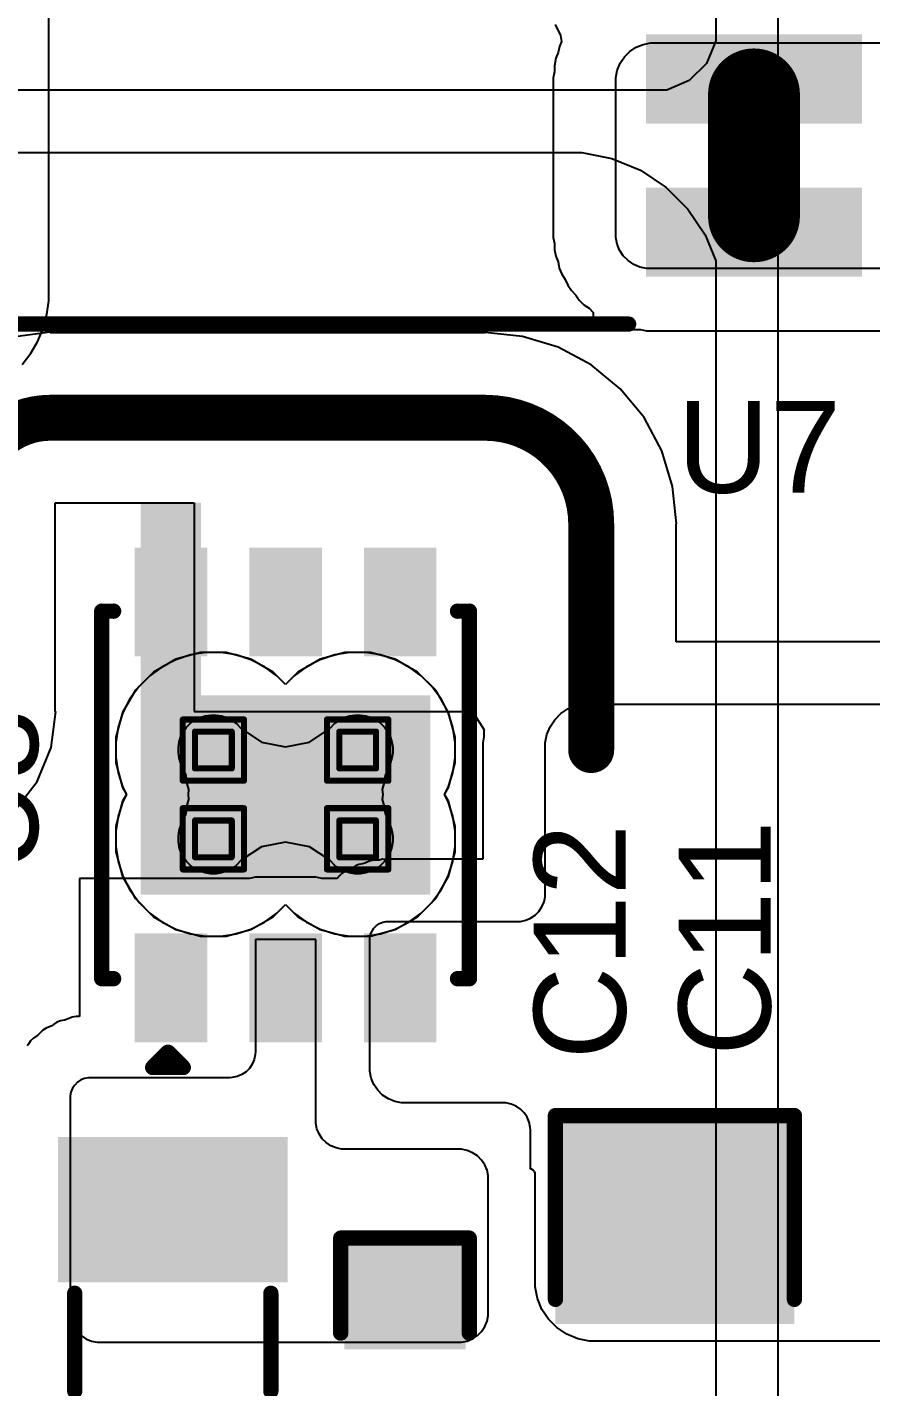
# Model space of a CAD drawing. Header units: inches. Extents: x -5 to 230, y -4 to 159.
# Drawn here: x 70.43 to 77.43, y 37.67 to 48.95 of the extents above; entities that cross this region are included whole.
import ezdxf

# ---------------------------------------------------------------- set-up
doc = ezdxf.new("R2010")
doc.units = ezdxf.units.IN
for name, color, linetype in [('Bottom Layer', 5, 'Continuous'), ('Drill Drawing', 1, 'Continuous'), ('Layer 1', 16, 'Continuous'), ('Layer 2', 76, 'Continuous'), ('Top Layer', 1, 'Continuous'), ('Top Overlay', 2, 'Continuous'), ('Top Paste', 8, 'Continuous'), ('Top Solder', 216, 'Continuous'), ('Via Holes', 16, 'Continuous')]:
    doc.layers.add(name, color=color, linetype=linetype)
doc.styles.add('Arial', font='', dxfattribs={"height": 0.2})
doc.styles.get('Arial').set_extended_font_data('Arial')

# ---------------------------------------------------------------- blocks, each defined once
blk = doc.blocks.new('SOIC_16_300____37')
at = {"layer": 'Top Layer'}
for points in [[(-5.7, 4.745), (-4.05, 4.745), (-4.05, 4.145), (-5.7, 4.145)], [(4.05, 4.745), (5.7, 4.745), (5.7, 4.145), (4.05, 4.145)], [(-5.7, 3.475), (-4.05, 3.475), (-4.05, 2.875), (-5.7, 2.875)], [(4.05, 3.475), (5.7, 3.475), (5.7, 2.875), (4.05, 2.875)], [(-5.7, 2.205), (-4.05, 2.205), (-4.05, 1.605), (-5.7, 1.605)], [(4.05, 2.205), (5.7, 2.205), (5.7, 1.605), (4.05, 1.605)], [(-5.7, 0.935), (-4.05, 0.935), (-4.05, 0.335), (-5.7, 0.335)], [(4.05, 0.935), (5.7, 0.935), (5.7, 0.335), (4.05, 0.335)], [(-5.7, -0.335), (-4.05, -0.335), (-4.05, -0.935), (-5.7, -0.935)], [(4.05, -0.335), (5.7, -0.335), (5.7, -0.935), (4.05, -0.935)], [(-5.7, -1.605), (-4.05, -1.605), (-4.05, -2.205), (-5.7, -2.205)], [(4.05, -1.605), (5.7, -1.605), (5.7, -2.205), (4.05, -2.205)], [(-5.7, -2.875), (-4.05, -2.875), (-4.05, -3.475), (-5.7, -3.475)], [(4.05, -2.875), (5.7, -2.875), (5.7, -3.475), (4.05, -3.475)], [(-5.7, -4.145), (-4.05, -4.145), (-4.05, -4.745), (-5.7, -4.745)], [(4.05, -4.145), (5.7, -4.145), (5.7, -4.745), (4.05, -4.745)]]:
    blk.add_hatch(color=1, dxfattribs=at).paths.add_polyline_path(points)
at = {"layer": 'Top Overlay'}
blk.add_hatch(color=2, dxfattribs=at).paths.add_polyline_path([(-3.962, 4.115), (-3.607, 4.115), (-3.607, 4.775), (-3.962, 4.775)])
at = {"layer": 'Top Paste'}
for points in [[(-5.7, 4.745), (-4.05, 4.745), (-4.05, 4.145), (-5.7, 4.145)], [(4.05, 4.745), (5.7, 4.745), (5.7, 4.145), (4.05, 4.145)], [(-5.7, 3.475), (-4.05, 3.475), (-4.05, 2.875), (-5.7, 2.875)], [(4.05, 3.475), (5.7, 3.475), (5.7, 2.875), (4.05, 2.875)], [(-5.7, 2.205), (-4.05, 2.205), (-4.05, 1.605), (-5.7, 1.605)], [(4.05, 2.205), (5.7, 2.205), (5.7, 1.605), (4.05, 1.605)], [(-5.7, 0.935), (-4.05, 0.935), (-4.05, 0.335), (-5.7, 0.335)], [(4.05, 0.935), (5.7, 0.935), (5.7, 0.335), (4.05, 0.335)], [(-5.7, -0.335), (-4.05, -0.335), (-4.05, -0.935), (-5.7, -0.935)], [(4.05, -0.335), (5.7, -0.335), (5.7, -0.935), (4.05, -0.935)], [(-5.7, -1.605), (-4.05, -1.605), (-4.05, -2.205), (-5.7, -2.205)], [(4.05, -1.605), (5.7, -1.605), (5.7, -2.205), (4.05, -2.205)], [(-5.7, -2.875), (-4.05, -2.875), (-4.05, -3.475), (-5.7, -3.475)], [(4.05, -2.875), (5.7, -2.875), (5.7, -3.475), (4.05, -3.475)], [(-5.7, -4.145), (-4.05, -4.145), (-4.05, -4.745), (-5.7, -4.745)], [(4.05, -4.145), (5.7, -4.145), (5.7, -4.745), (4.05, -4.745)]]:
    blk.add_hatch(color=8, dxfattribs=at).paths.add_polyline_path(points)
at = {"layer": 'Top Solder'}
for points in [[(-5.77, 4.815), (-3.98, 4.815), (-3.98, 4.075), (-5.77, 4.075)], [(3.98, 4.815), (5.77, 4.815), (5.77, 4.075), (3.98, 4.075)], [(-5.77, 3.545), (-3.98, 3.545), (-3.98, 2.805), (-5.77, 2.805)], [(3.98, 3.545), (5.77, 3.545), (5.77, 2.805), (3.98, 2.805)], [(-5.77, 2.275), (-3.98, 2.275), (-3.98, 1.535), (-5.77, 1.535)], [(3.98, 2.275), (5.77, 2.275), (5.77, 1.535), (3.98, 1.535)], [(-5.77, 1.005), (-3.98, 1.005), (-3.98, 0.265), (-5.77, 0.265)], [(3.98, 1.005), (5.77, 1.005), (5.77, 0.265), (3.98, 0.265)], [(-5.77, -0.265), (-3.98, -0.265), (-3.98, -1.005), (-5.77, -1.005)], [(3.98, -0.265), (5.77, -0.265), (5.77, -1.005), (3.98, -1.005)], [(-5.77, -1.535), (-3.98, -1.535), (-3.98, -2.275), (-5.77, -2.275)], [(3.98, -1.535), (5.77, -1.535), (5.77, -2.275), (3.98, -2.275)], [(-5.77, -2.805), (-3.98, -2.805), (-3.98, -3.545), (-5.77, -3.545)], [(3.98, -2.805), (5.77, -2.805), (5.77, -3.545), (3.98, -3.545)], [(-5.77, -4.075), (-3.98, -4.075), (-3.98, -4.815), (-5.77, -4.815)], [(3.98, -4.075), (5.77, -4.075), (5.77, -4.815), (3.98, -4.815)]]:
    blk.add_hatch(color=216, dxfattribs=at).paths.add_polyline_path(points)
at = {"layer": 'Top Overlay'}
for points, const_width in [([(-3.607, 5.207), (3.835, 5.207)], 0.127), ([(-6.002, 4.597), (-5.875, 4.47)], 0.2), ([(-6.002, 4.343), (-6.002, 4.597)], 0.2), ([(-6.002, 4.343), (-5.875, 4.47)], 0.2), ([(-3.607, -5.207), (3.835, -5.207)], 0.127)]:
    blk.add_lwpolyline(points, dxfattribs=dict(at, const_width=const_width))
for points, const_width in [([(-3.639, 5.207, 1), (-3.575, 5.207, 1)], 0.0635), ([(3.804, 5.207, 1), (3.867, 5.207, 1)], 0.0635), ([(-6.052, 4.597, 1), (-5.952, 4.597, 1)], 0.1), ([(-6.052, 4.597, 1), (-5.952, 4.597, 1)], 0.1), ([(-5.925, 4.47, 1), (-5.825, 4.47, 1)], 0.1), ([(-5.925, 4.47, 1), (-5.825, 4.47, 1)], 0.1), ([(-6.052, 4.343, 1), (-5.952, 4.343, 1)], 0.1), ([(-6.052, 4.343, 1), (-5.952, 4.343, 1)], 0.1), ([(-3.639, -5.207, 1), (-3.575, -5.207, 1)], 0.0635), ([(3.804, -5.207, 1), (3.867, -5.207, 1)], 0.0635)]:
    blk.add_lwpolyline(points, format="xyb", close=True, dxfattribs=dict(at, const_width=const_width))
blk = doc.blocks.new('DFN_6_3_3__72')
at = {"layer": 'Top Layer'}
for points in [[(-1.2, 1.2), (-1.2, 0.7), (-2, 0.7), (-2, 1.2)], [(0.775, 1.15), (0.775, -1.15), (-0.775, -1.15), (-0.775, 1.15)], [(2, 1.2), (2, 0.7), (1.2, 0.7), (1.2, 1.2)], [(-1.2, 0.25), (-1.2, -0.25), (-2, -0.25), (-2, 0.25)], [(2, 0.25), (2, -0.25), (1.2, -0.25), (1.2, 0.25)], [(-1.2, -0.7), (-1.2, -1.2), (-2, -1.2), (-2, -0.7)], [(2, -0.7), (2, -1.2), (1.2, -1.2), (1.2, -0.7)]]:
    blk.add_hatch(color=1, dxfattribs=at).paths.add_polyline_path(points)
at = {"layer": 'Top Paste'}
for points in [[(-1.2, 1.2), (-1.2, 0.7), (-2, 0.7), (-2, 1.2)], [(0.775, 1.15), (0.775, -1.15), (-0.775, -1.15), (-0.775, 1.15)], [(2, 1.2), (2, 0.7), (1.2, 0.7), (1.2, 1.2)], [(-1.2, 0.25), (-1.2, -0.25), (-2, -0.25), (-2, 0.25)], [(2, 0.25), (2, -0.25), (1.2, -0.25), (1.2, 0.25)], [(-1.2, -0.7), (-1.2, -1.2), (-2, -1.2), (-2, -0.7)], [(2, -0.7), (2, -1.2), (1.2, -1.2), (1.2, -0.7)]]:
    blk.add_hatch(color=8, dxfattribs=at).paths.add_polyline_path(points)
at = {"layer": 'Top Solder'}
for points in [[(-1.149, 1.251), (-1.149, 0.649), (-2.051, 0.649), (-2.051, 1.251)], [(2.051, 1.251), (2.051, 0.649), (1.149, 0.649), (1.149, 1.251)], [(0.826, 1.201), (0.826, -1.201), (-0.826, -1.201), (-0.826, 1.201)], [(-1.149, 0.301), (-1.149, -0.301), (-2.051, -0.301), (-2.051, 0.301)], [(2.051, 0.301), (2.051, -0.301), (1.149, -0.301), (1.149, 0.301)], [(-1.149, -0.649), (-1.149, -1.251), (-2.051, -1.251), (-2.051, -0.649)], [(2.051, -0.649), (2.051, -1.251), (1.149, -1.251), (1.149, -0.649)]]:
    blk.add_hatch(color=216, dxfattribs=at).paths.add_polyline_path(points)
at = {"layer": 'Top Overlay', "const_width": 0.127}
for points in [[(-1.524, 1.524), (-1.524, 1.426)], [(-1.524, 1.524), (0.381, 1.524)], [(0.254, 1.524), (1.524, 1.524)], [(1.524, 1.524), (1.524, 1.426)], [(-2.26, 1.102), (-2.26, 0.848)], [(-2.26, 1.102), (-2.133, 0.975)], [(-2.133, 0.975), (-2.26, 0.848)], [(-1.524, -1.426), (-1.524, -1.524)], [(-1.524, -1.524), (1.524, -1.524)], [(1.524, -1.426), (1.524, -1.524)]]:
    blk.add_lwpolyline(points, dxfattribs=at)
at = {"layer": 'Top Overlay', "const_width": 0.0635}
for points in [[(-1.556, 1.524, 1), (-1.492, 1.524, 1)], [(-1.556, 1.524, 1), (-1.492, 1.524, 1)], [(0.222, 1.524, 1), (0.286, 1.524, 1)], [(0.349, 1.524, 1), (0.413, 1.524, 1)], [(1.492, 1.524, 1), (1.556, 1.524, 1)], [(1.492, 1.524, 1), (1.556, 1.524, 1)], [(-1.556, 1.426, 1), (-1.492, 1.426, 1)], [(1.492, 1.426, 1), (1.556, 1.426, 1)], [(-2.292, 1.102, 1), (-2.229, 1.102, 1)], [(-2.292, 1.102, 1), (-2.229, 1.102, 1)], [(-2.165, 0.975, 1), (-2.102, 0.975, 1)], [(-2.165, 0.975, 1), (-2.102, 0.975, 1)], [(-2.292, 0.848, 1), (-2.229, 0.848, 1)], [(-2.292, 0.848, 1), (-2.229, 0.848, 1)], [(-1.556, -1.426, 1), (-1.492, -1.426, 1)], [(-1.556, -1.524, 1), (-1.492, -1.524, 1)], [(-1.556, -1.524, 1), (-1.492, -1.524, 1)], [(1.492, -1.426, 1), (1.556, -1.426, 1)], [(1.492, -1.524, 1), (1.556, -1.524, 1)], [(1.492, -1.524, 1), (1.556, -1.524, 1)]]:
    blk.add_lwpolyline(points, format="xyb", close=True, dxfattribs=at)
blk = doc.blocks.new('F____0805_192')
at = {"layer": 'Top Layer'}
for points in [[(-0.6, -0.85), (-1.6, -0.85), (-1.6, 0.85), (-0.6, 0.85)], [(1.6, -0.85), (0.6, -0.85), (0.6, 0.85), (1.6, 0.85)]]:
    blk.add_hatch(color=1, dxfattribs=at).paths.add_polyline_path(points)
at = {"layer": 'Top Paste'}
for points in [[(-0.6, -0.85), (-1.6, -0.85), (-1.6, 0.85), (-0.6, 0.85)], [(1.6, -0.85), (0.6, -0.85), (0.6, 0.85), (1.6, 0.85)]]:
    blk.add_hatch(color=8, dxfattribs=at).paths.add_polyline_path(points)
at = {"layer": 'Top Solder'}
for points in [[(-0.498, -0.952), (-1.702, -0.952), (-1.702, 0.952), (-0.498, 0.952)], [(1.702, -0.952), (0.498, -0.952), (0.498, 0.952), (1.702, 0.952)]]:
    blk.add_hatch(color=216, dxfattribs=at).paths.add_polyline_path(points)
at = {"layer": 'Top Overlay', "const_width": 0.127}
for points in [[(0.406, 0.813), (-0.406, 0.813)], [(0.406, -0.813), (-0.406, -0.813)]]:
    blk.add_lwpolyline(points, dxfattribs=at)
at = {"layer": 'Top Overlay', "const_width": 0.0635}
for points in [[(-0.438, 0.813, 1), (-0.375, 0.813, 1)], [(0.375, 0.813, 1), (0.438, 0.813, 1)], [(-0.438, -0.813, 1), (-0.375, -0.813, 1)], [(0.375, -0.813, 1), (0.438, -0.813, 1)]]:
    blk.add_lwpolyline(points, format="xyb", close=True, dxfattribs=at)
blk = doc.blocks.new('C___0603_251')
at = {"layer": 'Top Layer'}
for points in [[(-0.381, 0.445), (-0.381, -0.445), (-1.143, -0.445), (-1.143, 0.445)], [(1.143, 0.445), (1.143, -0.445), (0.381, -0.445), (0.381, 0.445)]]:
    blk.add_hatch(color=1, dxfattribs=at).paths.add_polyline_path(points)
at = {"layer": 'Top Paste'}
for points in [[(-0.381, 0.445), (-0.381, -0.445), (-1.143, -0.445), (-1.143, 0.445)], [(1.143, 0.445), (1.143, -0.445), (0.381, -0.445), (0.381, 0.445)]]:
    blk.add_hatch(color=8, dxfattribs=at).paths.add_polyline_path(points)
at = {"layer": 'Top Solder'}
for points in [[(-0.321, 0.504), (-0.321, -0.504), (-1.203, -0.504), (-1.203, 0.504)], [(1.203, 0.504), (1.203, -0.504), (0.321, -0.504), (0.321, 0.504)]]:
    blk.add_hatch(color=216, dxfattribs=at).paths.add_polyline_path(points)
at = {"layer": 'Top Overlay', "const_width": 0.127}
for points in [[(-1.245, 0.533), (-1.245, -0.533)], [(-1.245, 0.533), (-0.457, 0.533)], [(0.457, 0.533), (1.245, 0.533)], [(1.245, 0.533), (1.245, -0.533)], [(-1.245, -0.533), (-0.457, -0.533)], [(0.457, -0.533), (1.245, -0.533)]]:
    blk.add_lwpolyline(points, dxfattribs=at)
at = {"layer": 'Top Overlay', "const_width": 0.0635}
for points in [[(-1.276, 0.533, 1), (-1.213, 0.533, 1)], [(-1.276, 0.533, 1), (-1.213, 0.533, 1)], [(-0.489, 0.533, 1), (-0.425, 0.533, 1)], [(0.425, 0.533, 1), (0.489, 0.533, 1)], [(1.213, 0.533, 1), (1.276, 0.533, 1)], [(1.213, 0.533, 1), (1.276, 0.533, 1)], [(-1.276, -0.533, 1), (-1.213, -0.533, 1)], [(-1.276, -0.533, 1), (-1.213, -0.533, 1)], [(-0.489, -0.533, 1), (-0.425, -0.533, 1)], [(0.425, -0.533, 1), (0.489, -0.533, 1)], [(1.213, -0.533, 1), (1.276, -0.533, 1)], [(1.213, -0.533, 1), (1.276, -0.533, 1)]]:
    blk.add_lwpolyline(points, format="xyb", close=True, dxfattribs=at)
blk = doc.blocks.new('C___1206_252')
at = {"layer": 'Top Layer'}
for points in [[(-2.032, 0.889), (-0.508, 0.889), (-0.508, -0.889), (-2.032, -0.889)], [(0.508, 0.889), (2.032, 0.889), (2.032, -0.889), (0.508, -0.889)]]:
    blk.add_hatch(color=1, dxfattribs=at).paths.add_polyline_path(points)
at = {"layer": 'Top Paste'}
for points in [[(-2.032, 0.889), (-0.508, 0.889), (-0.508, -0.889), (-2.032, -0.889)], [(0.508, 0.889), (2.032, 0.889), (2.032, -0.889), (0.508, -0.889)]]:
    blk.add_hatch(color=8, dxfattribs=at).paths.add_polyline_path(points)
at = {"layer": 'Top Solder'}
for points in [[(-2.1336, 0.9906), (-0.4064, 0.9906), (-0.4064, -0.9906), (-2.1336, -0.9906)], [(0.4064, 0.9906), (2.1336, 0.9906), (2.1336, -0.9906), (0.4064, -0.9906)]]:
    blk.add_hatch(color=216, dxfattribs=at).paths.add_polyline_path(points)
at = {"layer": 'Top Overlay', "const_width": 0.127}
for points in [[(-2.1336, 0.9906), (-2.1336, -0.9906)], [(-2.1336, 0.9906), (-0.6096, 0.9906)], [(0.6096, 0.9906), (2.1336, 0.9906)], [(2.1336, 0.9906), (2.1336, -0.9906)], [(-2.1336, -0.9906), (-0.6096, -0.9906)], [(0.6096, -0.9906), (2.1336, -0.9906)]]:
    blk.add_lwpolyline(points, dxfattribs=at)
at = {"layer": 'Top Overlay', "const_width": 0.0635}
for points in [[(-2.16535, 0.9906, 1), (-2.10185, 0.9906, 1)], [(-2.16535, 0.9906, 1), (-2.10185, 0.9906, 1)], [(-0.64135, 0.9906, 1), (-0.57785, 0.9906, 1)], [(0.57785, 0.9906, 1), (0.64135, 0.9906, 1)], [(2.10185, 0.9906, 1), (2.16535, 0.9906, 1)], [(2.10185, 0.9906, 1), (2.16535, 0.9906, 1)], [(-2.16535, -0.9906, 1), (-2.10185, -0.9906, 1)], [(-2.16535, -0.9906, 1), (-2.10185, -0.9906, 1)], [(-0.64135, -0.9906, 1), (-0.57785, -0.9906, 1)], [(0.57785, -0.9906, 1), (0.64135, -0.9906, 1)], [(2.10185, -0.9906, 1), (2.16535, -0.9906, 1)], [(2.10185, -0.9906, 1), (2.16535, -0.9906, 1)]]:
    blk.add_lwpolyline(points, format="xyb", close=True, dxfattribs=at)

msp = doc.modelspace()

# ---------------------------------------------------------------- hatches: boundary and pattern name
at = {"layer": 'Bottom Layer'}
h = msp.add_hatch(color=5, dxfattribs=at)
edge = h.paths.add_edge_path()
edge.add_arc((71.975, 42.951), 0.3, 0, 360)
h = msp.add_hatch(color=5, dxfattribs=at)
edge = h.paths.add_edge_path()
edge.add_arc((73.172, 42.951), 0.3, 0, 360)
h = msp.add_hatch(color=5, dxfattribs=at)
edge = h.paths.add_edge_path()
edge.add_arc((71.975, 42.215), 0.3, 0, 360)
h = msp.add_hatch(color=5, dxfattribs=at)
edge = h.paths.add_edge_path()
edge.add_arc((73.172, 42.215), 0.3, 0, 360)
at = {"layer": 'Layer 1'}
h = msp.add_hatch(color=16, dxfattribs=at)
edge = h.paths.add_edge_path()
edge.add_arc((71.975, 42.951), 0.3, 0, 360)
h = msp.add_hatch(color=16, dxfattribs=at)
edge = h.paths.add_edge_path()
edge.add_arc((73.172, 42.951), 0.3, 0, 360)
h = msp.add_hatch(color=16, dxfattribs=at)
edge = h.paths.add_edge_path()
edge.add_arc((71.975, 42.215), 0.3, 0, 360)
h = msp.add_hatch(color=16, dxfattribs=at)
edge = h.paths.add_edge_path()
edge.add_arc((73.172, 42.215), 0.3, 0, 360)
at = {"layer": 'Layer 2'}
h = msp.add_hatch(color=76, dxfattribs=at)
edge = h.paths.add_edge_path()
edge.add_arc((71.975, 42.951), 0.3, 0, 360)
h = msp.add_hatch(color=76, dxfattribs=at)
edge = h.paths.add_edge_path()
edge.add_arc((73.172, 42.951), 0.3, 0, 360)
h = msp.add_hatch(color=76, dxfattribs=at)
edge = h.paths.add_edge_path()
edge.add_arc((71.975, 42.215), 0.3, 0, 360)
h = msp.add_hatch(color=76, dxfattribs=at)
edge = h.paths.add_edge_path()
edge.add_arc((73.172, 42.215), 0.3, 0, 360)
at = {"layer": 'Top Layer'}
for points in [[(71.374, 43.271), (71.874, 43.271), (71.874, 45.002), (71.374, 45.002)], [(71.436, 42.951), (71.808, 42.951), (71.808, 44.179), (71.436, 44.179)]]:
    msp.add_hatch(color=1, dxfattribs=at).paths.add_polyline_path(points)
h = msp.add_hatch(color=1, dxfattribs=at)
edge = h.paths.add_edge_path()
edge.add_arc((71.975, 42.951), 0.3, 0, 360)
h = msp.add_hatch(color=1, dxfattribs=at)
edge = h.paths.add_edge_path()
edge.add_arc((73.172, 42.951), 0.3, 0, 360)
h = msp.add_hatch(color=1, dxfattribs=at)
edge = h.paths.add_edge_path()
edge.add_arc((71.975, 42.215), 0.3, 0, 360)
h = msp.add_hatch(color=1, dxfattribs=at)
edge = h.paths.add_edge_path()
edge.add_arc((73.172, 42.215), 0.3, 0, 360)
at = {"layer": 'Via Holes'}
h = msp.add_hatch(color=7, dxfattribs=at)
edge = h.paths.add_edge_path()
edge.add_arc((71.975, 42.951), 0.15, 0, 360)
h = msp.add_hatch(color=7, dxfattribs=at)
edge = h.paths.add_edge_path()
edge.add_arc((73.172, 42.951), 0.15, 0, 360)
h = msp.add_hatch(color=7, dxfattribs=at)
edge = h.paths.add_edge_path()
edge.add_arc((71.975, 42.215), 0.15, 0, 360)
h = msp.add_hatch(color=7, dxfattribs=at)
edge = h.paths.add_edge_path()
edge.add_arc((73.172, 42.215), 0.15, 0, 360)

# ---------------------------------------------------------------- linework, layer by layer
at = {"layer": 'Bottom Layer'}
for p, q in [((70.612, 46.736), (70.612, 55.499)), ((70.61, 46.678), (70.612, 46.736)), ((70.595, 46.563), (70.61, 46.678)), ((70.565, 46.45), (70.595, 46.563)), ((70.52, 46.343), (70.565, 46.45)), ((70.391, 46.15), (70.462, 46.242)), ((70.462, 46.242), (70.52, 46.343)), ((71.912, 43.759), (71.786, 43.74)), ((72.039, 43.759), (71.912, 43.759)), ((72.164, 43.74), (72.039, 43.759)), ((73.108, 43.759), (72.983, 43.74)), ((73.236, 43.759), (73.108, 43.759)), ((73.361, 43.74), (73.236, 43.759)), ((71.552, 43.642), (71.449, 43.568)), ((71.665, 43.7), (71.552, 43.642)), ((71.786, 43.74), (71.665, 43.7)), ((72.285, 43.7), (72.164, 43.74)), ((72.399, 43.642), (72.285, 43.7)), ((72.502, 43.568), (72.399, 43.642)), ((72.748, 43.642), (72.646, 43.568)), ((72.862, 43.7), (72.748, 43.642)), ((72.983, 43.74), (72.862, 43.7)), ((73.482, 43.7), (73.361, 43.74)), ((73.595, 43.642), (73.482, 43.7)), ((73.698, 43.568), (73.595, 43.642)), ((71.449, 43.568), (71.359, 43.478)), ((72.574, 43.496), (72.502, 43.568)), ((72.646, 43.568), (72.574, 43.496)), ((73.788, 43.478), (73.698, 43.568)), ((71.359, 43.478), (71.284, 43.375)), ((73.863, 43.375), (73.788, 43.478)), ((71.284, 43.375), (71.226, 43.262)), ((73.921, 43.262), (73.863, 43.375)), ((71.226, 43.262), (71.187, 43.141)), ((71.786, 43.173), (71.823, 43.199)), ((71.823, 43.199), (71.864, 43.22)), ((71.864, 43.22), (71.907, 43.234)), ((71.907, 43.234), (71.952, 43.241)), ((71.952, 43.241), (71.998, 43.241)), ((71.998, 43.241), (72.043, 43.234)), ((72.043, 43.234), (72.087, 43.22)), ((72.087, 43.22), (72.127, 43.199)), ((72.127, 43.199), (72.164, 43.173)), ((72.983, 43.173), (73.02, 43.199)), ((73.02, 43.199), (73.061, 43.22)), ((73.061, 43.22), (73.104, 43.234)), ((73.104, 43.234), (73.149, 43.241)), ((73.149, 43.241), (73.195, 43.241)), ((73.195, 43.241), (73.24, 43.234)), ((73.24, 43.234), (73.283, 43.22)), ((73.283, 43.22), (73.324, 43.199)), ((73.324, 43.199), (73.361, 43.173)), ((73.96, 43.141), (73.921, 43.262)), ((71.187, 43.141), (71.167, 43.015)), ((71.706, 43.063), (71.727, 43.103)), ((71.727, 43.103), (71.754, 43.14)), ((71.754, 43.14), (71.786, 43.173)), ((72.164, 43.173), (72.207, 43.129)), ((72.207, 43.129), (72.375, 43.017)), ((72.772, 43.017), (72.94, 43.129)), ((72.94, 43.129), (72.983, 43.173)), ((73.361, 43.173), (73.393, 43.14)), ((73.393, 43.14), (73.42, 43.103)), ((73.42, 43.103), (73.441, 43.063)), ((73.98, 43.015), (73.96, 43.141)), ((71.167, 43.015), (71.167, 42.888)), ((71.685, 42.974), (71.692, 43.019)), ((71.685, 42.929), (71.685, 42.974)), ((71.692, 43.019), (71.706, 43.063)), ((72.375, 43.017), (72.574, 42.978)), ((72.574, 42.978), (72.772, 43.017)), ((73.441, 43.063), (73.455, 43.019)), ((73.455, 43.019), (73.462, 42.974)), ((73.462, 42.974), (73.462, 42.929)), ((73.98, 42.888), (73.98, 43.015)), ((71.167, 42.888), (71.187, 42.762)), ((71.692, 42.883), (71.685, 42.929)), ((71.706, 42.84), (71.692, 42.883)), ((73.455, 42.883), (73.441, 42.84)), ((73.462, 42.929), (73.455, 42.883)), ((73.96, 42.762), (73.98, 42.888)), ((71.187, 42.762), (71.226, 42.641)), ((71.718, 42.818), (71.706, 42.84)), ((71.729, 42.779), (71.718, 42.818)), ((71.749, 42.743), (71.729, 42.779)), ((71.756, 42.683), (71.749, 42.743)), ((73.399, 42.743), (73.391, 42.683)), ((73.419, 42.779), (73.399, 42.743)), ((73.43, 42.818), (73.419, 42.779)), ((73.441, 42.84), (73.43, 42.818)), ((73.921, 42.641), (73.96, 42.762)), ((71.226, 42.641), (71.256, 42.583)), ((71.772, 42.624), (71.756, 42.683)), ((71.768, 42.583), (71.772, 42.624)), ((73.391, 42.683), (73.375, 42.624)), ((73.375, 42.624), (73.38, 42.583)), ((73.891, 42.583), (73.921, 42.641)), ((71.226, 42.525), (71.187, 42.404)), ((71.256, 42.583), (71.226, 42.525)), ((71.756, 42.484), (71.772, 42.542)), ((71.772, 42.542), (71.768, 42.583)), ((73.38, 42.583), (73.375, 42.542)), ((73.375, 42.542), (73.391, 42.484)), ((73.921, 42.525), (73.891, 42.583)), ((73.96, 42.404), (73.921, 42.525)), ((71.187, 42.404), (71.167, 42.278)), ((71.729, 42.387), (71.749, 42.423)), ((71.749, 42.423), (71.756, 42.484)), ((73.391, 42.484), (73.399, 42.423)), ((73.399, 42.423), (73.419, 42.387)), ((73.98, 42.278), (73.96, 42.404)), ((71.692, 42.283), (71.706, 42.326)), ((71.706, 42.326), (71.718, 42.348)), ((71.718, 42.348), (71.729, 42.387)), ((73.419, 42.387), (73.43, 42.348)), ((73.43, 42.348), (73.441, 42.326)), ((73.441, 42.326), (73.455, 42.283)), ((71.167, 42.278), (71.167, 42.151)), ((71.685, 42.238), (71.692, 42.283)), ((71.685, 42.192), (71.685, 42.238)), ((71.692, 42.147), (71.685, 42.192)), ((72.574, 42.188), (72.375, 42.149)), ((72.772, 42.149), (72.574, 42.188)), ((73.455, 42.283), (73.462, 42.238)), ((73.462, 42.192), (73.455, 42.147)), ((73.462, 42.238), (73.462, 42.192)), ((73.98, 42.151), (73.98, 42.278)), ((71.167, 42.151), (71.187, 42.026)), ((71.706, 42.103), (71.692, 42.147)), ((71.727, 42.063), (71.706, 42.103)), ((71.754, 42.026), (71.727, 42.063)), ((72.375, 42.149), (72.207, 42.037)), ((72.94, 42.037), (72.772, 42.149)), ((73.42, 42.063), (73.393, 42.026)), ((73.441, 42.103), (73.42, 42.063)), ((73.455, 42.147), (73.441, 42.103)), ((73.96, 42.026), (73.98, 42.151)), ((71.187, 42.026), (71.226, 41.905)), ((71.786, 41.994), (71.754, 42.026)), ((71.823, 41.967), (71.786, 41.994)), ((71.864, 41.946), (71.823, 41.967)), ((72.127, 41.967), (72.087, 41.946)), ((72.164, 41.994), (72.127, 41.967)), ((72.207, 42.037), (72.164, 41.994)), ((72.983, 41.994), (72.94, 42.037)), ((73.02, 41.967), (72.983, 41.994)), ((73.061, 41.946), (73.02, 41.967)), ((73.324, 41.967), (73.283, 41.946)), ((73.361, 41.994), (73.324, 41.967)), ((73.393, 42.026), (73.361, 41.994)), ((73.921, 41.905), (73.96, 42.026)), ((71.226, 41.905), (71.284, 41.791)), ((71.907, 41.932), (71.864, 41.946)), ((71.952, 41.925), (71.907, 41.932)), ((71.998, 41.925), (71.952, 41.925)), ((72.043, 41.932), (71.998, 41.925)), ((72.087, 41.946), (72.043, 41.932)), ((73.104, 41.932), (73.061, 41.946)), ((73.149, 41.925), (73.104, 41.932)), ((73.195, 41.925), (73.149, 41.925)), ((73.24, 41.932), (73.195, 41.925)), ((73.283, 41.946), (73.24, 41.932)), ((73.863, 41.791), (73.921, 41.905)), ((71.284, 41.791), (71.359, 41.688)), ((73.788, 41.688), (73.863, 41.791)), ((71.359, 41.688), (71.449, 41.598)), ((72.502, 41.598), (72.574, 41.67)), ((72.574, 41.67), (72.646, 41.598)), ((73.698, 41.598), (73.788, 41.688)), ((71.449, 41.598), (71.552, 41.524)), ((71.552, 41.524), (71.665, 41.466)), ((72.285, 41.466), (72.399, 41.524)), ((72.399, 41.524), (72.502, 41.598)), ((72.646, 41.598), (72.748, 41.524)), ((72.748, 41.524), (72.862, 41.466)), ((73.482, 41.466), (73.595, 41.524)), ((73.595, 41.524), (73.698, 41.598)), ((71.665, 41.466), (71.786, 41.427)), ((71.786, 41.427), (71.912, 41.407)), ((71.912, 41.407), (72.039, 41.407)), ((72.039, 41.407), (72.164, 41.427)), ((72.164, 41.427), (72.285, 41.466)), ((72.862, 41.466), (72.983, 41.427)), ((72.983, 41.427), (73.108, 41.407)), ((73.108, 41.407), (73.236, 41.407)), ((73.236, 41.407), (73.361, 41.427)), ((73.361, 41.427), (73.482, 41.466))]:
    msp.add_line(p, q, dxfattribs=at)
at = {"layer": 'Drill Drawing', "const_width": 0.0508}
for points in [[(71.721, 43.205), (72.229, 43.205)], [(71.721, 42.697), (71.721, 43.205)], [(72.229, 42.697), (72.229, 43.205)], [(72.918, 43.205), (73.426, 43.205)], [(72.918, 42.697), (72.918, 43.205)], [(73.426, 42.697), (73.426, 43.205)], [(71.823, 43.104), (72.128, 43.104)], [(71.823, 42.799), (71.823, 43.104)], [(72.128, 42.799), (72.128, 43.104)], [(73.02, 43.104), (73.324, 43.104)], [(73.02, 42.799), (73.02, 43.104)], [(73.324, 42.799), (73.324, 43.104)], [(71.823, 42.799), (72.128, 42.799)], [(73.02, 42.799), (73.324, 42.799)], [(71.721, 42.697), (72.229, 42.697)], [(72.918, 42.697), (73.426, 42.697)], [(71.721, 42.469), (72.229, 42.469)], [(71.721, 41.961), (71.721, 42.469)], [(72.229, 41.961), (72.229, 42.469)], [(72.918, 42.469), (73.426, 42.469)], [(72.918, 41.961), (72.918, 42.469)], [(73.426, 41.961), (73.426, 42.469)], [(71.823, 42.367), (72.128, 42.367)], [(71.823, 42.062), (71.823, 42.367)], [(72.128, 42.062), (72.128, 42.367)], [(73.02, 42.367), (73.324, 42.367)], [(73.02, 42.062), (73.02, 42.367)], [(73.324, 42.062), (73.324, 42.367)], [(71.823, 42.062), (72.128, 42.062)], [(73.02, 42.062), (73.324, 42.062)], [(71.721, 41.961), (72.229, 41.961)], [(72.918, 41.961), (73.426, 41.961)]]:
    msp.add_lwpolyline(points, dxfattribs=at)
at = {"layer": 'Drill Drawing', "const_width": 0.0254}
for points in [[(71.709, 43.205, 1), (71.734, 43.205, 1)], [(71.709, 43.205, 1), (71.734, 43.205, 1)], [(72.217, 43.205, 1), (72.242, 43.205, 1)], [(72.217, 43.205, 1), (72.242, 43.205, 1)], [(72.905, 43.205, 1), (72.931, 43.205, 1)], [(72.905, 43.205, 1), (72.931, 43.205, 1)], [(73.413, 43.205, 1), (73.439, 43.205, 1)], [(73.413, 43.205, 1), (73.439, 43.205, 1)], [(71.81, 43.104, 1), (71.836, 43.104, 1)], [(71.81, 43.104, 1), (71.836, 43.104, 1)], [(72.115, 43.104, 1), (72.14, 43.104, 1)], [(72.115, 43.104, 1), (72.14, 43.104, 1)], [(73.007, 43.104, 1), (73.032, 43.104, 1)], [(73.007, 43.104, 1), (73.032, 43.104, 1)], [(73.312, 43.104, 1), (73.337, 43.104, 1)], [(73.312, 43.104, 1), (73.337, 43.104, 1)], [(71.81, 42.799, 1), (71.836, 42.799, 1)], [(71.81, 42.799, 1), (71.836, 42.799, 1)], [(72.115, 42.799, 1), (72.14, 42.799, 1)], [(72.115, 42.799, 1), (72.14, 42.799, 1)], [(73.007, 42.799, 1), (73.032, 42.799, 1)], [(73.007, 42.799, 1), (73.032, 42.799, 1)], [(73.312, 42.799, 1), (73.337, 42.799, 1)], [(73.312, 42.799, 1), (73.337, 42.799, 1)], [(71.709, 42.697, 1), (71.734, 42.697, 1)], [(71.709, 42.697, 1), (71.734, 42.697, 1)], [(72.217, 42.697, 1), (72.242, 42.697, 1)], [(72.217, 42.697, 1), (72.242, 42.697, 1)], [(72.905, 42.697, 1), (72.931, 42.697, 1)], [(72.905, 42.697, 1), (72.931, 42.697, 1)], [(73.413, 42.697, 1), (73.439, 42.697, 1)], [(73.413, 42.697, 1), (73.439, 42.697, 1)], [(71.709, 42.469, 1), (71.734, 42.469, 1)], [(71.709, 42.469, 1), (71.734, 42.469, 1)], [(72.217, 42.469, 1), (72.242, 42.469, 1)], [(72.217, 42.469, 1), (72.242, 42.469, 1)], [(72.905, 42.469, 1), (72.931, 42.469, 1)], [(72.905, 42.469, 1), (72.931, 42.469, 1)], [(73.413, 42.469, 1), (73.439, 42.469, 1)], [(73.413, 42.469, 1), (73.439, 42.469, 1)], [(71.81, 42.367, 1), (71.836, 42.367, 1)], [(71.81, 42.367, 1), (71.836, 42.367, 1)], [(72.115, 42.367, 1), (72.14, 42.367, 1)], [(72.115, 42.367, 1), (72.14, 42.367, 1)], [(73.007, 42.367, 1), (73.032, 42.367, 1)], [(73.007, 42.367, 1), (73.032, 42.367, 1)], [(73.312, 42.367, 1), (73.337, 42.367, 1)], [(73.312, 42.367, 1), (73.337, 42.367, 1)], [(71.81, 42.062, 1), (71.836, 42.062, 1)], [(71.81, 42.062, 1), (71.836, 42.062, 1)], [(72.115, 42.062, 1), (72.14, 42.062, 1)], [(72.115, 42.062, 1), (72.14, 42.062, 1)], [(73.007, 42.062, 1), (73.032, 42.062, 1)], [(73.007, 42.062, 1), (73.032, 42.062, 1)], [(73.312, 42.062, 1), (73.337, 42.062, 1)], [(73.312, 42.062, 1), (73.337, 42.062, 1)], [(71.709, 41.961, 1), (71.734, 41.961, 1)], [(71.709, 41.961, 1), (71.734, 41.961, 1)], [(72.217, 41.961, 1), (72.242, 41.961, 1)], [(72.217, 41.961, 1), (72.242, 41.961, 1)], [(72.905, 41.961, 1), (72.931, 41.961, 1)], [(72.905, 41.961, 1), (72.931, 41.961, 1)], [(73.413, 41.961, 1), (73.439, 41.961, 1)], [(73.413, 41.961, 1), (73.439, 41.961, 1)]]:
    msp.add_lwpolyline(points, format="xyb", close=True, dxfattribs=at)
at = {"layer": 'Layer 2'}
for p, q in [((76.659, 9.222), (76.659, 56.136)), ((76.141, 52.724), (76.141, 48.832)), ((76.141, 48.832), (76.064, 48.646)), ((76.064, 48.646), (75.921, 48.503)), ((75.921, 48.503), (75.734, 48.425)), ((75.633, 48.425), (67.955, 48.425)), ((75.734, 48.425), (75.633, 48.425)), ((68.955, 47.907), (74.902, 47.907)), ((74.902, 47.907), (75.03, 47.907)), ((75.03, 47.907), (75.28, 47.857)), ((75.28, 47.857), (75.517, 47.76)), ((75.517, 47.76), (75.729, 47.617)), ((75.729, 47.617), (75.91, 47.437)), ((75.91, 47.437), (76.052, 47.224)), ((76.052, 47.224), (76.141, 47.009)), ((76.141, 47.009), (76.141, 9.235)), ((71.869, 43.759), (71.663, 43.704)), ((72.082, 43.759), (71.869, 43.759)), ((72.287, 43.704), (72.082, 43.759)), ((73.066, 43.759), (72.86, 43.704)), ((73.278, 43.759), (73.066, 43.759)), ((73.484, 43.704), (73.278, 43.759)), ((71.663, 43.704), (71.479, 43.598)), ((72.471, 43.598), (72.287, 43.704)), ((72.86, 43.704), (72.676, 43.598)), ((73.668, 43.598), (73.484, 43.704)), ((71.479, 43.598), (71.329, 43.448)), ((72.574, 43.496), (72.471, 43.598)), ((72.676, 43.598), (72.574, 43.496)), ((73.819, 43.448), (73.668, 43.598)), ((71.329, 43.448), (71.222, 43.263)), ((73.925, 43.263), (73.819, 43.448)), ((71.222, 43.263), (71.167, 43.058)), ((73.98, 43.058), (73.925, 43.263)), ((71.167, 43.058), (71.167, 42.845)), ((73.98, 42.845), (73.98, 43.058)), ((71.167, 42.845), (71.222, 42.64)), ((73.925, 42.64), (73.98, 42.845)), ((71.222, 42.64), (71.255, 42.583)), ((73.892, 42.583), (73.925, 42.64)), ((71.222, 42.527), (71.167, 42.321)), ((71.255, 42.583), (71.222, 42.527)), ((73.925, 42.527), (73.892, 42.583)), ((73.98, 42.321), (73.925, 42.527)), ((71.167, 42.321), (71.167, 42.108)), ((73.98, 42.108), (73.98, 42.321)), ((71.167, 42.108), (71.222, 41.903)), ((73.925, 41.903), (73.98, 42.108)), ((71.222, 41.903), (71.329, 41.719)), ((73.819, 41.719), (73.925, 41.903)), ((71.329, 41.719), (71.479, 41.568)), ((72.471, 41.568), (72.574, 41.67)), ((72.574, 41.67), (72.676, 41.568)), ((73.668, 41.568), (73.819, 41.719)), ((71.479, 41.568), (71.663, 41.462)), ((72.287, 41.462), (72.471, 41.568)), ((72.676, 41.568), (72.86, 41.462)), ((73.484, 41.462), (73.668, 41.568)), ((71.663, 41.462), (71.869, 41.407)), ((71.869, 41.407), (72.082, 41.407)), ((72.082, 41.407), (72.287, 41.462)), ((72.86, 41.462), (73.066, 41.407)), ((73.066, 41.407), (73.278, 41.407)), ((73.278, 41.407), (73.484, 41.462))]:
    msp.add_line(p, q, dxfattribs=at)
at = {"layer": 'Top Layer'}
for p, q in [((74.809, 48.968), (74.853, 48.877)), ((74.862, 48.828), (74.845, 48.786)), ((74.853, 48.877), (74.862, 48.828)), ((74.835, 48.736), (74.815, 48.689)), ((74.845, 48.786), (74.835, 48.736)), ((75.383, 48.7), (75.428, 48.744)), ((75.428, 48.744), (75.48, 48.78)), ((75.48, 48.78), (75.539, 48.804)), ((75.539, 48.804), (75.601, 48.816)), ((75.601, 48.816), (75.633, 48.816)), ((75.633, 48.816), (75.633, 48.816)), ((75.633, 48.816), (79.048, 48.816)), ((74.815, 48.689), (74.803, 48.627)), ((74.803, 48.627), (74.803, 48.576)), ((75.323, 48.588), (75.348, 48.647)), ((75.348, 48.647), (75.383, 48.7)), ((74.803, 48.576), (74.793, 48.526)), ((74.793, 48.526), (74.793, 48.494)), ((74.793, 48.494), (74.793, 47.231)), ((75.311, 48.526), (75.323, 48.588)), ((75.311, 48.494), (75.311, 48.526)), ((75.311, 47.23), (75.311, 48.494)), ((74.793, 47.231), (74.793, 47.203)), ((74.793, 47.203), (74.803, 47.152)), ((74.803, 47.152), (74.803, 47.101)), ((75.311, 47.202), (75.311, 47.23)), ((75.322, 47.148), (75.311, 47.202)), ((75.343, 47.096), (75.322, 47.148)), ((74.803, 47.101), (74.814, 47.046)), ((74.814, 47.046), (74.833, 46.999)), ((75.374, 47.049), (75.343, 47.096)), ((75.414, 47.01), (75.374, 47.049)), ((74.833, 46.999), (74.843, 46.949)), ((74.843, 46.949), (74.865, 46.898)), ((75.461, 46.979), (75.414, 47.01)), ((75.512, 46.957), (75.461, 46.979)), ((75.567, 46.946), (75.512, 46.957)), ((75.595, 46.946), (75.567, 46.946)), ((82.262, 46.946), (75.595, 46.946)), ((74.865, 46.898), (74.893, 46.855)), ((74.893, 46.855), (74.913, 46.808)), ((74.913, 46.808), (74.944, 46.762)), ((74.944, 46.762), (74.98, 46.725)), ((74.98, 46.725), (75.008, 46.683)), ((75.008, 46.683), (75.048, 46.643)), ((75.048, 46.643), (75.09, 46.615)), ((75.09, 46.615), (75.125, 46.58)), ((75.125, 46.58), (75.125, 46.438)), ((70.623, 46.417), (70.268, 46.37)), ((70.623, 46.411), (70.623, 46.417)), ((74.228, 46.411), (70.623, 46.411)), ((74.537, 46.382), (74.228, 46.413)), ((74.228, 46.413), (74.228, 46.411)), ((74.835, 46.292), (74.537, 46.382)), ((75.125, 46.438), (75.466, 46.438)), ((75.466, 46.438), (75.466, 46.438)), ((75.466, 46.438), (75.517, 46.438)), ((75.517, 46.438), (75.567, 46.428)), ((75.567, 46.428), (75.595, 46.428)), ((75.595, 46.428), (82.262, 46.428)), ((75.109, 46.146), (74.835, 46.292)), ((75.349, 45.948), (75.109, 46.146)), ((75.547, 45.708), (75.349, 45.948)), ((75.693, 45.434), (75.547, 45.708)), ((75.783, 45.136), (75.693, 45.434)), ((75.814, 44.827), (75.783, 45.136)), ((70.665, 43.272), (70.665, 45.002)), ((70.665, 45.002), (71.816, 45.002)), ((71.816, 45.002), (71.816, 43.271)), ((75.812, 43.85), (75.812, 44.827)), ((75.812, 44.827), (75.814, 44.827)), ((80.052, 43.85), (75.812, 43.85)), ((74.914, 43.292), (74.979, 43.319)), ((74.979, 43.319), (75.047, 43.332)), ((75.047, 43.332), (75.082, 43.332)), ((75.082, 43.332), (75.082, 43.332)), ((75.082, 43.332), (80.052, 43.332)), ((70.63, 42.972), (70.669, 43.272)), ((70.669, 43.272), (70.665, 43.272)), ((71.816, 43.271), (74.105, 43.271)), ((74.105, 43.271), (74.138, 43.248)), ((74.138, 43.248), (74.22, 43.119)), ((74.767, 43.145), (74.806, 43.203)), ((74.806, 43.203), (74.856, 43.253)), ((74.856, 43.253), (74.914, 43.292)), ((74.22, 43.119), (74.219, 43.113)), ((74.219, 43.113), (74.219, 43.062)), ((74.727, 43.012), (74.74, 43.081)), ((74.74, 43.081), (74.767, 43.145)), ((70.514, 42.691), (70.63, 42.972)), ((74.219, 43.062), (74.209, 43.012)), ((74.209, 43.012), (74.209, 42.977)), ((74.209, 42.977), (74.209, 42.047)), ((74.727, 42.977), (74.727, 43.012)), ((74.727, 41.758), (74.727, 42.977)), ((70.329, 42.451), (70.514, 42.691)), ((73.092, 41.954), (73.065, 41.943)), ((73.112, 41.962), (73.092, 41.954)), ((73.092, 41.954), (73.092, 41.954)), ((73.13, 41.974), (73.112, 41.962)), ((73.154, 41.991), (73.13, 41.974)), ((73.13, 41.974), (73.13, 41.974)), ((73.182, 42.002), (73.154, 41.991)), ((73.211, 42.008), (73.182, 42.002)), ((73.232, 42.012), (73.211, 42.008)), ((73.211, 42.008), (73.211, 42.008)), ((73.251, 42.02), (73.232, 42.012)), ((73.279, 42.031), (73.251, 42.02)), ((73.251, 42.02), (73.251, 42.02)), ((73.308, 42.037), (73.279, 42.031)), ((73.35, 42.037), (73.308, 42.037)), ((73.377, 42.045), (73.35, 42.037)), ((73.391, 42.043), (73.377, 42.045)), ((73.409, 42.047), (73.391, 42.043)), ((73.423, 42.047), (73.409, 42.047)), ((74.209, 42.047), (73.423, 42.047)), ((73.423, 42.047), (73.423, 42.047)), ((72.274, 41.887), (70.866, 41.887)), ((70.866, 41.887), (70.866, 40.742)), ((72.324, 41.897), (72.274, 41.887)), ((72.824, 41.897), (72.324, 41.897)), ((72.874, 41.887), (72.824, 41.897)), ((73, 41.887), (72.874, 41.887)), ((73.004, 41.89), (73, 41.887)), ((73.019, 41.905), (73.004, 41.89)), ((73.04, 41.926), (73.019, 41.905)), ((73.019, 41.905), (73.019, 41.905)), ((73.065, 41.943), (73.04, 41.926)), ((74.717, 41.691), (74.726, 41.735)), ((74.726, 41.735), (74.727, 41.758)), ((74.727, 41.758), (74.727, 41.758)), ((74.643, 41.581), (74.675, 41.613)), ((74.675, 41.613), (74.7, 41.65)), ((74.7, 41.65), (74.717, 41.691)), ((73.328, 41.496), (73.352, 41.512)), ((73.352, 41.512), (73.38, 41.523)), ((73.38, 41.523), (73.409, 41.529)), ((73.409, 41.529), (73.423, 41.529)), ((73.423, 41.529), (73.423, 41.529)), ((73.423, 41.529), (74.498, 41.529)), ((74.498, 41.529), (74.521, 41.53)), ((74.521, 41.53), (74.565, 41.539)), ((74.565, 41.539), (74.606, 41.556)), ((74.606, 41.556), (74.643, 41.581)), ((73.274, 41.394), (73.279, 41.423)), ((73.274, 41.379), (73.274, 41.394)), ((73.279, 41.423), (73.291, 41.45)), ((73.291, 41.45), (73.307, 41.475)), ((73.307, 41.475), (73.328, 41.496)), ((72.824, 41.379), (72.324, 41.379)), ((72.324, 41.379), (72.324, 40.447)), ((72.824, 39.879), (72.824, 41.379)), ((73.274, 40.315), (73.274, 41.379)), ((70.741, 40.712), (70.709, 40.706)), ((70.759, 40.716), (70.741, 40.712)), ((70.741, 40.712), (70.741, 40.712)), ((70.806, 40.735), (70.759, 40.716)), ((70.838, 40.742), (70.806, 40.735)), ((70.866, 40.742), (70.838, 40.742)), ((70.538, 40.604), (70.526, 40.591)), ((70.562, 40.627), (70.538, 40.604)), ((70.538, 40.604), (70.538, 40.604)), ((70.589, 40.645), (70.562, 40.627)), ((70.636, 40.665), (70.589, 40.645)), ((70.651, 40.675), (70.636, 40.665)), ((70.679, 40.693), (70.651, 40.675)), ((70.651, 40.675), (70.651, 40.675)), ((70.709, 40.706), (70.679, 40.693)), ((70.442, 40.512), (70.432, 40.497)), ((70.46, 40.539), (70.442, 40.512)), ((70.442, 40.512), (70.442, 40.512)), ((70.483, 40.563), (70.46, 40.539)), ((70.511, 40.581), (70.483, 40.563)), ((70.526, 40.591), (70.511, 40.581)), ((70.511, 40.581), (70.511, 40.581)), ((72.314, 40.385), (72.298, 40.346)), ((72.323, 40.426), (72.314, 40.385)), ((72.324, 40.447), (72.323, 40.426)), ((72.211, 40.259), (72.172, 40.243)), ((72.246, 40.282), (72.211, 40.259)), ((72.275, 40.311), (72.246, 40.282)), ((72.298, 40.346), (72.275, 40.311)), ((73.274, 40.287), (73.274, 40.315)), ((73.274, 40.315), (73.274, 40.315)), ((73.285, 40.231), (73.274, 40.287)), ((70.808, 40.146), (70.795, 40.115)), ((70.826, 40.173), (70.808, 40.146)), ((70.849, 40.196), (70.826, 40.173)), ((70.877, 40.215), (70.849, 40.196)), ((70.907, 40.227), (70.877, 40.215)), ((70.94, 40.234), (70.907, 40.227)), ((70.956, 40.234), (70.94, 40.234)), ((72.111, 40.234), (70.956, 40.234)), ((72.131, 40.235), (72.111, 40.234)), ((72.111, 40.234), (72.111, 40.234)), ((72.172, 40.243), (72.131, 40.235)), ((73.307, 40.178), (73.285, 40.231)), ((73.338, 40.13), (73.307, 40.178)), ((70.795, 40.115), (70.789, 40.083)), ((70.789, 40.083), (70.789, 40.066)), ((70.789, 40.066), (70.789, 40.066)), ((70.789, 40.066), (70.789, 38.288)), ((73.379, 40.09), (73.338, 40.13)), ((73.427, 40.058), (73.379, 40.09)), ((73.479, 40.036), (73.427, 40.058)), ((73.536, 40.025), (73.479, 40.036)), ((73.564, 40.025), (73.536, 40.025)), ((74.379, 40.025), (73.564, 40.025)), ((74.401, 40.024), (74.379, 40.025)), ((74.379, 40.025), (74.379, 40.025)), ((74.444, 40.015), (74.401, 40.024)), ((74.485, 39.998), (74.444, 40.015)), ((74.522, 39.974), (74.485, 39.998)), ((74.553, 39.943), (74.522, 39.974)), ((74.577, 39.906), (74.553, 39.943)), ((72.825, 39.856), (72.824, 39.879)), ((72.824, 39.879), (72.824, 39.879)), ((72.834, 39.81), (72.825, 39.856)), ((72.852, 39.767), (72.834, 39.81)), ((74.594, 39.865), (74.577, 39.906)), ((74.603, 39.822), (74.594, 39.865)), ((74.604, 39.8), (74.603, 39.822)), ((72.878, 39.728), (72.852, 39.767)), ((72.911, 39.695), (72.878, 39.728)), ((72.95, 39.668), (72.911, 39.695)), ((74.604, 39.475), (74.604, 39.8)), ((72.993, 39.651), (72.95, 39.668)), ((73.039, 39.641), (72.993, 39.651)), ((73.063, 39.64), (73.039, 39.641)), ((74.009, 39.64), (73.063, 39.64)), ((74.033, 39.64), (74.009, 39.64)), ((74.009, 39.64), (74.009, 39.64)), ((74.08, 39.631), (74.033, 39.64)), ((74.125, 39.612), (74.08, 39.631)), ((74.165, 39.585), (74.125, 39.612)), ((74.199, 39.551), (74.165, 39.585)), ((74.226, 39.511), (74.199, 39.551)), ((74.245, 39.466), (74.226, 39.511)), ((74.254, 39.419), (74.245, 39.466)), ((74.612, 39.474), (74.604, 39.475)), ((74.604, 39.475), (74.604, 39.475)), ((74.626, 39.468), (74.612, 39.474)), ((74.637, 39.457), (74.626, 39.468)), ((74.254, 39.395), (74.254, 39.419)), ((74.254, 38.286), (74.254, 39.395)), ((74.642, 39.443), (74.637, 39.457)), ((74.643, 39.435), (74.642, 39.443)), ((74.643, 38.548), (74.643, 39.435)), ((74.643, 38.499), (74.643, 38.548)), ((74.643, 38.548), (74.643, 38.548)), ((74.662, 38.403), (74.643, 38.499)), ((74.7, 38.312), (74.662, 38.403)), ((70.789, 38.288), (70.789, 38.264)), ((70.789, 38.264), (70.798, 38.216)), ((74.245, 38.214), (74.254, 38.261)), ((74.254, 38.261), (74.254, 38.286)), ((74.254, 38.286), (74.254, 38.286)), ((74.755, 38.23), (74.7, 38.312)), ((74.824, 38.161), (74.755, 38.23)), ((70.798, 38.216), (70.817, 38.171)), ((70.817, 38.171), (70.844, 38.13)), ((70.844, 38.13), (70.879, 38.096)), ((74.165, 38.095), (74.199, 38.129)), ((74.199, 38.129), (74.226, 38.169)), ((74.226, 38.169), (74.245, 38.214)), ((74.906, 38.106), (74.824, 38.161)), ((70.879, 38.096), (70.919, 38.068)), ((70.919, 38.068), (70.964, 38.05)), ((70.964, 38.05), (71.012, 38.04)), ((71.012, 38.04), (71.037, 38.04)), ((71.037, 38.04), (71.037, 38.04)), ((71.037, 38.04), (74.009, 38.04)), ((74.009, 38.04), (74.033, 38.04)), ((74.033, 38.04), (74.08, 38.05)), ((74.08, 38.05), (74.125, 38.068)), ((74.125, 38.068), (74.165, 38.095)), ((74.997, 38.068), (74.906, 38.106)), ((75.093, 38.049), (74.997, 38.068)), ((75.142, 38.049), (75.093, 38.049)), ((82.702, 38.049), (75.142, 38.049))]:
    msp.add_line(p, q, dxfattribs=at)
for points, const_width in [([(76.458, 47.378), (76.458, 48.389)], 0.762), ([(70.623, 45.707), (74.228, 45.707)], 0.381), ([(75.108, 42.951), (75.108, 44.827)], 0.381)]:
    msp.add_lwpolyline(points, dxfattribs=dict(at, const_width=const_width))
for points, const_width in [([(76.267, 48.389, 1), (76.648, 48.389, 1)], 0.381), ([(76.267, 47.378, 1), (76.648, 47.378, 1)], 0.381), ([(70.528, 45.707, 1), (70.718, 45.707, 1)], 0.191), ([(70.528, 45.707, 1), (70.718, 45.707, 1)], 0.191), ([(74.133, 45.707, 1), (74.323, 45.707, 1)], 0.191), ([(74.133, 45.707, 1), (74.323, 45.707, 1)], 0.191), ([(75.013, 44.827, 1), (75.203, 44.827, 1)], 0.191), ([(75.013, 44.827, 1), (75.203, 44.827, 1)], 0.191), ([(75.013, 42.951, 1), (75.203, 42.951, 1)], 0.191)]:
    msp.add_lwpolyline(points, format="xyb", close=True, dxfattribs=dict(at, const_width=const_width))
at = {"layer": 'Top Layer', "const_width": 0.381}
for points in [[(69.961, 45.045, -0.414214), (70.623, 45.707)], [(74.228, 45.707, -0.414214), (75.108, 44.827)]]:
    msp.add_lwpolyline(points, format="xyb", dxfattribs=at)

# ---------------------------------------------------------------- block references
msp.add_blockref('SOIC_16_300____37', (71.583, 51.691))
for name, p, rotation in [('DFN_6_3_3__72', (72.574, 42.579), 90), ('C___1206_252', (75.802, 37.786), 90), ('F____0805_192', (71.639, 38.04), 270), ('C___0603_251', (73.564, 37.659), 90)]:
    msp.add_blockref(name, p, dxfattribs=dict(rotation=rotation))

# ---------------------------------------------------------------- texts
at = {"layer": 'Top Overlay', "style": 'Arial'}
msp.add_text('U7', height=0.762, dxfattribs=at).set_placement((75.819, 45.085))
for s, p in [('U3', (70.521, 41.933)), ('C11', (76.595, 40.415)), ('C12', (75.394, 40.385))]:
    msp.add_text(s, height=0.762, rotation=90, dxfattribs=at).set_placement(p)

doc.saveas('drawing.dxf')
